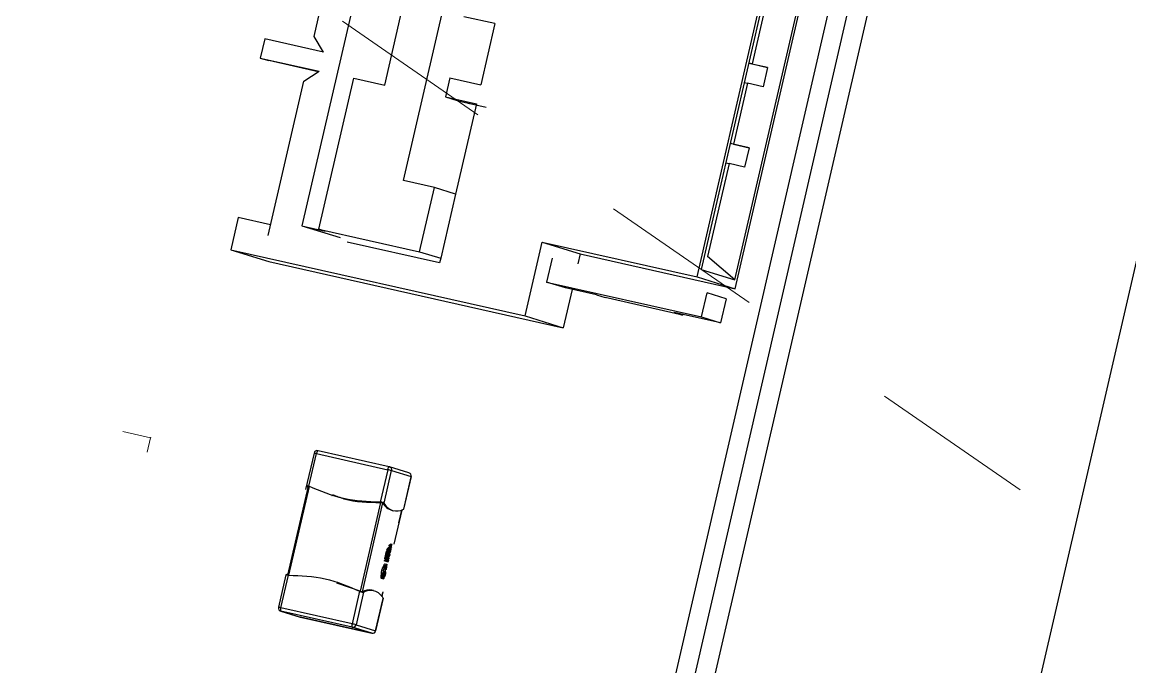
# Model space of a CAD drawing. Header units: millimetres. Extents: x 15 to 1184, y 5 to 836.
# Drawn here: x 872.21 to 878.93, y 615.39 to 619.3 of the extents above; entities that cross this region are included whole.
import ezdxf

# ---------------------------------------------------------------- set-up
doc = ezdxf.new("R2010")
doc.units = ezdxf.units.MM
doc.header["$PDSIZE"] = -1
doc.linetypes.add('虚线', pattern=[2, 1, -1])
doc.layers.get('0').update_dxf_attribs({"lineweight": 18})
doc.layers.add('虚线层', color=6, linetype='虚线', lineweight=18)

msp = doc.modelspace()

# ---------------------------------------------------------------- linework, layer by layer
at = {"color": 7, "linetype": 'Continuous', "lineweight": 25}
for p, q in [((874.6954, 608.4347), (878.5189, 624.9954)), ((872.7899, 599.6504), (878.6377, 624.9786)), ((874.6698, 599.2276), (880.1848, 623.1143)), ((874.9265, 622.4876), (873.9047, 618.062)), ((877.8148, 622.4623), (874.5809, 608.4558)), ((874.5201, 618.3367), (875.362, 621.983)), ((876.3025, 617.7523), (877.2201, 621.7269)), ((877.2217, 621.6742), (876.3266, 617.7971)), ((876.5335, 617.6807), (877.4512, 621.6553)), ((876.5319, 617.7334), (877.4271, 621.6106)), ((874.4066, 618.9156), (875.0055, 621.5098)), ((873.9784, 619.2116), (874.0278, 619.426)), ((876.7213, 619.4146), (876.6359, 619.0444)), ((875.0752, 619.2888), (874.8872, 619.331)), ((875.0752, 619.2888), (874.9897, 618.9186)), ((874.0356, 619.1168), (873.9784, 619.2116)), ((873.6784, 619.1971), (873.6514, 619.0802)), ((874.0356, 619.1168), (873.6784, 619.1971)), ((873.6514, 619.0802), (874.0086, 618.9999)), ((873.6514, 619.0802), (873.7027, 619.0643)), ((874.0036, 618.9966), (873.7027, 619.0643)), ((876.7301, 619.0221), (876.6154, 619.0479)), ((876.6359, 619.0444), (876.6156, 619.049)), ((876.6359, 619.0444), (876.7301, 619.0221)), ((876.7301, 619.0221), (876.7031, 618.9052)), ((873.6995, 618.0037), (873.9154, 618.9389)), ((873.9154, 618.9389), (874.0086, 618.9999)), ((874.0072, 618.0422), (874.2186, 618.9579)), ((874.2186, 618.9579), (874.4066, 618.9156)), ((874.8018, 618.9608), (874.7748, 618.8439)), ((874.8018, 618.9608), (874.9897, 618.9186)), ((876.6089, 618.9275), (876.5234, 618.5573)), ((876.5886, 618.9321), (876.6089, 618.9275)), ((876.7031, 618.9052), (876.6089, 618.9275)), ((874.7748, 618.8439), (874.9628, 618.8017)), ((874.7748, 618.8439), (874.8518, 618.8201)), ((874.9628, 618.8017), (874.8365, 618.2547)), ((874.8518, 618.8201), (875.023, 618.7816)), ((874.9172, 618.8054), (874.916, 618.8002)), ((876.6176, 618.535), (876.5029, 618.5608)), ((876.5234, 618.5573), (876.5031, 618.5619)), ((876.5234, 618.5573), (876.6176, 618.535)), ((876.6176, 618.535), (876.5907, 618.4181)), ((876.4964, 618.4404), (876.366, 617.8754)), ((876.4762, 618.445), (876.4964, 618.4404)), ((876.5907, 618.4181), (876.4964, 618.4404)), ((874.7081, 618.2945), (874.5201, 618.3367)), ((874.6181, 617.9048), (874.7081, 618.2945)), ((874.8365, 618.2547), (874.7081, 618.2945)), ((874.8365, 618.2547), (874.7465, 617.865)), ((873.5182, 618.112), (873.4732, 617.9172)), ((873.7143, 618.0679), (873.5182, 618.112)), ((873.9047, 618.062), (874.1357, 617.9904)), ((873.9047, 618.062), (874.0457, 618.0303)), ((874.0072, 618.0422), (874.6181, 617.9048)), ((874.0457, 618.0303), (874.0072, 618.0422)), ((874.7401, 617.8372), (874.1787, 617.9635)), ((875.2591, 617.5156), (875.3625, 617.9637)), ((875.3625, 617.9637), (876.3025, 617.7523)), ((875.3625, 617.9637), (875.5936, 617.8921)), ((873.4732, 617.9172), (875.2591, 617.5156)), ((873.4732, 617.9172), (873.7042, 617.8456)), ((874.6181, 617.9048), (874.7465, 617.865)), ((874.7465, 617.865), (874.7401, 617.8372)), ((875.4227, 617.8668), (875.3889, 617.7207)), ((875.5936, 617.8921), (875.5796, 617.8315)), ((875.5936, 617.8921), (876.5335, 617.6807)), ((876.5319, 617.7334), (876.366, 617.8754)), ((873.7042, 617.8456), (875.4901, 617.444)), ((876.3266, 617.7971), (876.5319, 617.7334)), ((876.3025, 617.7523), (876.5335, 617.6807)), ((875.5045, 617.6849), (875.3889, 617.7207)), ((875.3889, 617.7207), (876.3289, 617.5093)), ((875.5437, 617.676), (875.4901, 617.444)), ((875.6925, 617.6426), (875.5045, 617.6849)), ((875.6925, 617.6426), (875.7438, 617.6267)), ((876.2138, 617.521), (875.7438, 617.6267)), ((876.3289, 617.5093), (876.3626, 617.6554)), ((876.4782, 617.6196), (876.3626, 617.6554)), ((876.4782, 617.6196), (876.4444, 617.4735)), ((876.4444, 617.4735), (876.1624, 617.5369)), ((876.1624, 617.5369), (876.2138, 617.521)), ((876.2147, 617.5251), (876.2138, 617.521)), ((875.2591, 617.5156), (875.4901, 617.444)), ((876.3289, 617.5093), (876.4444, 617.4735)), ((873.9782, 616.6827), (873.9271, 616.4613)), ((873.9469, 616.4818), (873.9926, 616.6798)), ((873.9926, 616.6798), (874.4249, 616.5825)), ((874.4345, 616.6005), (874.0021, 616.6977)), ((874.4345, 616.6005), (874.4346, 616.6004)), ((874.4346, 616.6004), (874.436, 616.6)), ((874.5541, 616.5635), (874.436, 616.6)), ((874.4249, 616.5825), (874.3792, 616.3846)), ((874.4032, 616.3788), (874.4489, 616.5767)), ((874.4489, 616.5767), (874.567, 616.5401)), ((874.567, 616.5401), (874.5213, 616.3422)), ((874.5222, 616.3432), (874.5677, 616.5399)), ((873.9424, 616.4831), (873.8176, 615.9426)), ((873.8249, 615.9417), (873.9494, 616.481)), ((873.9332, 616.4845), (873.9404, 616.4744)), ((874.086, 616.426), (874.0886, 616.4253)), ((874.3818, 616.3838), (874.2573, 615.8445)), ((874.3899, 616.3846), (874.3792, 616.3846)), ((874.3818, 616.3838), (874.3896, 616.3837)), ((874.3917, 616.384), (874.3896, 616.3837)), ((874.3938, 616.3809), (874.2693, 615.8416)), ((874.4523, 616.335), (874.4617, 616.3329)), ((874.5103, 616.3374), (874.4623, 616.1295)), ((874.493, 616.2609), (874.5107, 616.3376)), ((874.5213, 616.3422), (874.522, 616.3432)), ((874.4342, 616.1211), (874.4348, 616.1238)), ((874.4377, 616.1119), (874.4342, 616.1211)), ((874.4342, 616.1211), (874.4436, 616.119)), ((874.4348, 616.1238), (874.4418, 616.1298)), ((874.4442, 616.1217), (874.4348, 616.1238)), ((874.4512, 616.1277), (874.4418, 616.1298)), ((874.4442, 616.1217), (874.4436, 616.119)), ((874.4436, 616.119), (874.4471, 616.1098)), ((874.4512, 616.1277), (874.4442, 616.1217)), ((874.445, 616.1203), (874.4445, 616.1201)), ((874.4445, 616.1201), (874.4448, 616.1196)), ((874.4448, 616.1196), (874.4463, 616.116)), ((874.4478, 616.1226), (874.445, 616.1203)), ((874.4463, 616.116), (874.4478, 616.1226)), ((874.4467, 616.115), (874.4486, 616.1232)), ((874.4477, 616.1127), (874.4467, 616.115)), ((874.4471, 616.1098), (874.4477, 616.1127)), ((874.4486, 616.1232), (874.4505, 616.1248)), ((874.4505, 616.1248), (874.4512, 616.1277)), ((874.409, 616.0511), (874.4103, 616.0557)), ((874.4184, 616.0489), (874.409, 616.0511)), ((874.4197, 616.0536), (874.4103, 616.0557)), ((874.4111, 616.0597), (874.4135, 616.0699)), ((874.4163, 616.0581), (874.4111, 616.0597)), ((874.4205, 616.0576), (874.4111, 616.0597)), ((874.412, 616.0442), (874.4137, 616.0491)), ((874.4229, 616.0678), (874.4135, 616.0699)), ((874.4137, 616.0491), (874.4146, 616.0544)), ((874.414, 616.0615), (874.4156, 616.0686)), ((874.4144, 616.0741), (874.4157, 616.0797)), ((874.4197, 616.0725), (874.4144, 616.0741)), ((874.4238, 616.072), (874.4144, 616.0741)), ((874.4157, 616.0797), (874.4182, 616.087)), ((874.4251, 616.0776), (874.4157, 616.0797)), ((874.4163, 616.0608), (874.4182, 616.0689)), ((874.4257, 616.056), (874.4163, 616.0581)), ((874.4175, 616.0409), (874.4183, 616.0459)), ((874.4204, 616.0845), (874.4181, 616.085)), ((874.4276, 616.0849), (874.4182, 616.087)), ((874.4197, 616.0536), (874.4184, 616.0489)), ((874.4184, 616.0432), (874.419, 616.0488)), ((874.419, 616.0488), (874.4204, 616.0533)), ((874.4196, 616.0439), (874.4204, 616.0481)), ((874.4291, 616.0704), (874.4197, 616.0725)), ((874.4204, 616.0533), (874.4197, 616.0536)), ((874.4201, 616.0867), (874.4211, 616.0841)), ((874.4202, 616.0989), (874.4208, 616.1016)), ((874.4236, 616.0897), (874.4202, 616.0989)), ((874.4202, 616.0989), (874.4296, 616.0967)), ((874.4211, 616.0841), (874.4203, 616.0781)), ((874.4203, 616.0531), (874.424, 616.0523)), ((874.4229, 616.0678), (874.4205, 616.0576)), ((874.4205, 616.0576), (874.4257, 616.056)), ((874.4301, 616.0873), (874.4207, 616.0894)), ((874.4208, 616.1016), (874.4278, 616.1075)), ((874.4302, 616.0995), (874.4208, 616.1016)), ((874.4209, 616.0559), (874.4216, 616.0599)), ((874.4214, 616.0541), (874.4209, 616.0559)), ((874.4303, 616.0538), (874.4209, 616.0559)), ((874.4231, 616.047), (874.4209, 616.0475)), ((874.4308, 616.052), (874.4214, 616.0541)), ((874.4231, 616.047), (874.4214, 616.0421)), ((874.4214, 616.0399), (874.4236, 616.0465)), ((874.4216, 616.0599), (874.4225, 616.0632)), ((874.4217, 616.0599), (874.4235, 616.0676)), ((874.4234, 616.0594), (874.4217, 616.0599)), ((874.4227, 616.0474), (874.4222, 616.0475)), ((874.4224, 616.0571), (874.4233, 616.0594)), ((874.4229, 616.0652), (874.4235, 616.068)), ((874.4276, 616.0668), (874.4229, 616.0679)), ((874.4235, 616.0676), (874.4229, 616.0678)), ((874.424, 616.0523), (874.4231, 616.047)), ((874.425, 616.0665), (874.4233, 616.0669)), ((874.4233, 616.0594), (874.4245, 616.0624)), ((874.4233, 616.0535), (874.4246, 616.0574)), ((874.424, 616.0532), (874.4233, 616.0535)), ((874.425, 616.0665), (874.4234, 616.0594)), ((874.4235, 616.068), (874.4272, 616.0708)), ((874.433, 616.0876), (874.4236, 616.0897)), ((874.4236, 616.0465), (874.4246, 616.0521)), ((874.4251, 616.0776), (874.4238, 616.072)), ((874.4238, 616.072), (874.4291, 616.0704)), ((874.424, 616.0592), (874.4256, 616.0663)), ((874.4257, 616.0587), (874.424, 616.0592)), ((874.4246, 616.0521), (874.424, 616.0523)), ((874.4303, 616.0485), (874.4242, 616.0498)), ((874.4337, 616.0579), (874.4243, 616.06)), ((874.4245, 616.0624), (874.4253, 616.0631)), ((874.425, 616.0743), (874.4257, 616.0773)), ((874.4291, 616.0731), (874.425, 616.0743)), ((874.4256, 616.0663), (874.425, 616.0665)), ((874.4251, 616.0819), (874.4275, 616.0921)), ((874.4276, 616.0849), (874.4251, 616.0776)), ((874.4304, 616.0803), (874.4251, 616.0819)), ((874.4254, 616.0762), (874.426, 616.0788)), ((874.4273, 616.0715), (874.4254, 616.0762)), ((874.4257, 616.0773), (874.4275, 616.0829)), ((874.4276, 616.0668), (874.4257, 616.0587)), ((874.4257, 616.056), (874.4282, 616.0666)), ((874.4297, 616.076), (874.4264, 616.0767)), ((874.431, 616.0578), (874.4264, 616.0588)), ((874.4272, 616.0708), (874.4276, 616.0711)), ((874.4319, 616.0611), (874.4272, 616.0622)), ((874.4276, 616.0711), (874.4273, 616.0715)), ((874.4347, 616.061), (874.4273, 616.0626)), ((874.4275, 616.0829), (874.4295, 616.0846)), ((874.4276, 616.0711), (874.437, 616.069)), ((874.4282, 616.0666), (874.4276, 616.0668)), ((874.4323, 616.0631), (874.4276, 616.0641)), ((874.4282, 616.0849), (874.4277, 616.085)), ((874.4329, 616.0659), (874.4277, 616.0671)), ((874.4372, 616.1054), (874.4278, 616.1075)), ((874.4278, 616.0642), (874.4282, 616.0656)), ((874.4284, 616.064), (874.4278, 616.0642)), ((874.4283, 616.0683), (874.4279, 616.0696)), ((874.428, 616.0838), (874.4296, 616.0909)), ((874.4282, 616.0656), (874.4283, 616.0683)), ((874.4285, 616.0963), (874.4298, 616.102)), ((874.4337, 616.0947), (874.4285, 616.0963)), ((874.4298, 616.046), (874.429, 616.0417)), ((874.4297, 616.076), (874.4291, 616.0731)), ((874.4291, 616.0704), (874.4303, 616.0758)), ((874.4366, 616.0687), (874.4291, 616.0704)), ((874.4367, 616.0694), (874.4292, 616.0711)), ((874.4295, 616.0846), (874.4305, 616.082)), ((874.4302, 616.0995), (874.4296, 616.0967)), ((874.4296, 616.0967), (874.433, 616.0876)), ((874.4296, 616.0425), (874.4303, 616.0458)), ((874.4305, 616.082), (874.4297, 616.076)), ((874.4298, 616.102), (874.4322, 616.1093)), ((874.4372, 616.1054), (874.4302, 616.0995)), ((874.4348, 616.0741), (874.4302, 616.0752)), ((874.4303, 616.0831), (874.4322, 616.0912)), ((874.431, 616.0578), (874.4303, 616.0538)), ((874.4303, 616.0538), (874.4308, 616.052)), ((874.4327, 616.0477), (874.4303, 616.0485)), ((874.4303, 616.0458), (874.4306, 616.0457)), ((874.4306, 616.0457), (874.4303, 616.0458)), ((874.431, 616.0981), (874.4305, 616.0978)), ((874.4305, 616.0978), (874.4308, 616.0974)), ((874.4354, 616.0767), (874.4307, 616.0777)), ((874.4327, 616.0513), (874.4307, 616.0518)), ((874.4307, 616.0517), (874.4334, 616.0511)), ((874.4308, 616.0974), (874.4323, 616.0937)), ((874.4308, 616.052), (874.4315, 616.0525)), ((874.4338, 616.1004), (874.431, 616.0981)), ((874.4319, 616.0611), (874.431, 616.0578)), ((874.4345, 616.0798), (874.4311, 616.0806)), ((874.4398, 616.0782), (874.4311, 616.0801)), ((874.4311, 616.0554), (874.4314, 616.0574)), ((874.4314, 616.0574), (874.4325, 616.0609)), ((874.4315, 616.0525), (874.4327, 616.0554)), ((874.4327, 616.0573), (874.4318, 616.055)), ((874.4325, 616.0609), (874.4319, 616.0611)), ((874.4321, 616.0452), (874.4327, 616.0477)), ((874.4416, 616.1071), (874.4322, 616.1093)), ((874.4323, 616.0937), (874.4338, 616.1004)), ((874.4323, 616.0631), (874.4373, 616.0675)), ((874.4329, 616.0659), (874.4323, 616.0631)), ((874.4378, 616.0619), (874.4323, 616.0632)), ((874.4372, 616.0621), (874.4324, 616.0632)), ((874.4339, 616.0603), (874.4324, 616.0606)), ((874.4327, 616.0928), (874.4346, 616.101)), ((874.4337, 616.0904), (874.4327, 616.0928)), ((874.4339, 616.0603), (874.4327, 616.0573)), ((874.4327, 616.0554), (874.4337, 616.0579)), ((874.434, 616.0553), (874.4327, 616.0513)), ((874.4327, 616.0513), (874.4334, 616.0511)), ((874.4366, 616.0687), (874.4329, 616.0659)), ((874.433, 616.0876), (874.4337, 616.0904)), ((874.4379, 616.0942), (874.4333, 616.0952)), ((874.4334, 616.0511), (874.4345, 616.0549)), ((874.4369, 616.09), (874.4335, 616.0908)), ((874.4431, 616.0926), (874.4337, 616.0947)), ((874.4376, 616.0635), (874.4337, 616.0644)), ((874.4347, 616.061), (874.4339, 616.0603)), ((874.4341, 616.109), (874.4351, 616.1064)), ((874.4369, 616.09), (874.4345, 616.0798)), ((874.4345, 616.0798), (874.4398, 616.0782)), ((874.4345, 616.0549), (874.4351, 616.0591)), ((874.4346, 616.101), (874.4365, 616.1026)), ((874.4392, 616.0999), (874.4346, 616.1009)), ((874.4441, 616.1096), (874.4347, 616.1117)), ((874.4351, 616.0591), (874.4347, 616.061)), ((874.4354, 616.0767), (874.4348, 616.0741)), ((874.4348, 616.0741), (874.4367, 616.0694)), ((874.4382, 616.0689), (874.4354, 616.0767)), ((874.4357, 616.0822), (874.4375, 616.0898)), ((874.4374, 616.0817), (874.4357, 616.0822)), ((874.4377, 616.0662), (874.4362, 616.0665)), ((874.4365, 616.1026), (874.4372, 616.1054)), ((874.437, 616.069), (874.4366, 616.0687)), ((874.437, 616.069), (874.4367, 616.0694)), ((874.4416, 616.089), (874.4369, 616.0901)), ((874.4375, 616.0898), (874.4369, 616.09)), ((874.4376, 616.0635), (874.4372, 616.0621)), ((874.4372, 616.0621), (874.4378, 616.0619)), ((874.439, 616.0888), (874.4373, 616.0891)), ((874.4373, 616.0675), (874.4377, 616.0662)), ((874.439, 616.0888), (874.4374, 616.0817)), ((874.4377, 616.0662), (874.4376, 616.0635)), ((874.4471, 616.1098), (874.4377, 616.1119)), ((874.4378, 616.0619), (874.4382, 616.0635)), ((874.4392, 616.0999), (874.4379, 616.0942)), ((874.4379, 616.0942), (874.4431, 616.0926)), ((874.438, 616.0815), (874.4396, 616.0886)), ((874.4397, 616.0809), (874.438, 616.0815)), ((874.439, 616.0966), (874.4397, 616.0996)), ((874.4431, 616.0953), (874.439, 616.0966)), ((874.4396, 616.0886), (874.439, 616.0888)), ((874.4416, 616.1071), (874.4392, 616.0999)), ((874.4437, 616.0982), (874.4396, 616.0991)), ((874.4397, 616.0996), (874.4415, 616.1051)), ((874.4416, 616.089), (874.4397, 616.0809)), ((874.4398, 616.0782), (874.4422, 616.0889)), ((874.4415, 616.1051), (874.4435, 616.1069)), ((874.4422, 616.0889), (874.4416, 616.089)), ((874.4437, 616.0982), (874.4431, 616.0953)), ((874.4431, 616.0926), (874.4443, 616.098)), ((874.4435, 616.1069), (874.4445, 616.1043)), ((874.4445, 616.1043), (874.4437, 616.0982)), ((874.396, 615.9917), (874.4054, 615.9896)), ((874.399, 615.9616), (874.4007, 615.9813)), ((874.4101, 615.9963), (874.4007, 615.9984)), ((874.4007, 615.9813), (874.4037, 615.9851)), ((874.4042, 616.0296), (874.4048, 616.0322)), ((874.4094, 616.028), (874.4042, 616.0296)), ((874.4136, 616.0275), (874.4042, 616.0296)), ((874.4101, 615.9792), (874.4045, 615.9805)), ((874.4142, 616.0301), (874.4048, 616.0322)), ((874.4056, 615.9839), (874.4059, 615.9847)), ((874.4059, 615.9847), (874.4073, 615.991)), ((874.4131, 615.983), (874.4063, 615.9845)), ((874.4175, 616.0414), (874.4081, 616.0435)), ((874.4101, 615.9792), (874.4084, 615.9595)), ((874.4088, 616.0108), (874.4182, 616.0087)), ((874.4094, 616.0308), (874.4112, 616.0386)), ((874.4188, 616.0259), (874.4094, 616.028)), ((874.4189, 616.0379), (874.4095, 616.04)), ((874.4101, 616.0427), (874.412, 616.0442)), ((874.4131, 615.983), (874.4101, 615.9792)), ((874.4105, 615.9887), (874.4107, 615.9899)), ((874.4167, 615.9889), (874.4109, 615.9902)), ((874.4113, 615.9624), (874.4131, 615.983)), ((874.4125, 616.0271), (874.4148, 616.0373)), ((874.4177, 616.0254), (874.4125, 616.0271)), ((874.415, 615.9818), (874.413, 615.9822)), ((874.4153, 615.9826), (874.4131, 615.9831)), ((874.4142, 616.0301), (874.4136, 616.0275)), ((874.4136, 616.0275), (874.4188, 616.0259)), ((874.4188, 616.0286), (874.4142, 616.0301)), ((874.4153, 615.9826), (874.415, 615.9818)), ((874.4153, 616.0289), (874.417, 616.036)), ((874.4167, 615.9889), (874.4153, 615.9826)), ((874.4173, 615.9808), (874.4192, 615.9891)), ((874.4182, 616.0407), (874.4175, 616.0409)), ((874.4176, 616.0411), (874.4176, 616.0411)), ((874.4177, 616.0282), (874.4195, 616.0363)), ((874.4271, 616.0233), (874.4177, 616.0254)), ((874.4195, 616.0406), (874.4184, 616.0432)), ((874.4206, 616.0365), (874.4187, 616.037)), ((874.4219, 616.0249), (874.4187, 616.0256)), ((874.4206, 616.0365), (874.4188, 616.0286)), ((874.4188, 616.0259), (874.4212, 616.0363)), ((874.4189, 616.0379), (874.4214, 616.0399)), ((874.4214, 616.0421), (874.4195, 616.0406)), ((874.4291, 616.0367), (874.4197, 616.0388)), ((874.4212, 616.0363), (874.4206, 616.0365)), ((874.4242, 616.0352), (874.4211, 616.0359)), ((874.4269, 616.0388), (874.4214, 616.0401)), ((874.4276, 616.0386), (874.4214, 616.04)), ((874.4242, 616.0352), (874.4219, 616.0249)), ((874.4219, 616.0249), (874.4271, 616.0233)), ((874.4277, 616.0438), (874.4231, 616.0448)), ((874.4231, 616.0273), (874.4248, 616.035)), ((874.4247, 616.0268), (874.4231, 616.0273)), ((874.4248, 616.035), (874.4242, 616.0352)), ((874.4289, 616.0342), (874.4242, 616.0352)), ((874.4264, 616.0339), (874.4247, 616.0343)), ((874.4264, 616.0339), (874.4247, 616.0268)), ((874.4253, 616.0266), (874.427, 616.0337)), ((874.4271, 616.0261), (874.4253, 616.0266)), ((874.427, 616.0337), (874.4264, 616.0339)), ((874.4269, 616.0388), (874.4276, 616.0386)), ((874.4289, 616.0342), (874.4271, 616.0261)), ((874.4271, 616.0233), (874.4295, 616.034)), ((874.429, 616.0417), (874.4279, 616.042)), ((874.4295, 616.034), (874.4289, 616.0342)), ((874.4302, 616.0398), (874.4293, 616.04)), ((874.4308, 616.0416), (874.4295, 616.0419)), ((874.4311, 616.0444), (874.43, 616.0447)), ((873.8077, 615.9442), (873.7623, 615.7475)), ((873.7766, 615.7446), (873.8223, 615.9425)), ((873.8087, 615.9451), (873.8192, 615.9497)), ((873.8177, 615.9424), (873.8177, 615.9425)), ((874.394, 615.927), (874.3846, 615.9291)), ((874.3866, 615.9459), (874.3874, 615.9491)), ((874.396, 615.9437), (874.3866, 615.9459)), ((874.3874, 615.9491), (874.3872, 615.9558)), ((874.3966, 615.9537), (874.3872, 615.9558)), ((874.3967, 615.9191), (874.3873, 615.9212)), ((874.3968, 615.947), (874.3874, 615.9491)), ((874.399, 615.971), (874.3896, 615.9731)), ((874.3968, 615.947), (874.396, 615.9437)), ((874.3966, 615.9537), (874.3968, 615.947)), ((874.404, 615.9353), (874.3971, 615.9369)), ((874.3982, 615.9432), (874.4005, 615.9505)), ((874.4084, 615.9595), (874.3999, 615.9614)), ((874.4047, 615.9493), (874.4004, 615.9503)), ((874.4099, 615.9476), (874.4005, 615.9497)), ((874.4117, 615.9623), (874.4113, 615.9624)), ((874.4152, 615.977), (874.4126, 615.9776)), ((874.1182, 615.9003), (874.1156, 615.9011)), ((874.2573, 615.8445), (874.1162, 615.8947)), ((874.2547, 615.8453), (874.209, 615.6473)), ((874.2547, 615.8453), (874.2643, 615.8406)), ((874.3382, 615.8488), (874.3288, 615.8509)), ((874.2787, 615.8395), (874.2329, 615.6415)), ((874.2643, 615.8411), (874.2661, 615.84)), ((874.3967, 615.8029), (874.351, 615.6049)), ((874.3517, 615.6047), (874.3972, 615.8014)), ((874.3956, 615.8406), (874.3893, 615.8133)), ((874.3896, 615.813), (874.3949, 615.8362)), ((873.7759, 615.7239), (873.894, 615.6873)), ((873.7764, 615.7237), (873.7759, 615.7239)), ((874.209, 615.6473), (873.7766, 615.7446)), ((874.2097, 615.6263), (873.7773, 615.7235)), ((873.7773, 615.7235), (873.8954, 615.6869)), ((873.8954, 615.6869), (873.894, 615.6873)), ((874.3278, 615.5897), (873.8954, 615.6869)), ((873.8954, 615.6869), (873.8955, 615.6869)), ((873.8955, 615.6869), (874.3279, 615.5896)), ((874.3278, 615.5897), (874.2097, 615.6263)), ((874.2329, 615.6415), (874.351, 615.6049)), ((874.3279, 615.5896), (874.3278, 615.5897))]:
    msp.add_line(p, q, dxfattribs=at)
at = {"color": 7, "linetype": 'Continuous'}
for q in [(872.8171, 616.8141), (872.966, 616.6884)]:
    msp.add_line((872.9863, 616.7761), q, dxfattribs=at)
at = {"color": 7, "linetype": 'Continuous', "lineweight": 25}
for points in [[(874.0021, 616.6977), (874.0011, 616.6976), (873.9999, 616.6968), (873.9986, 616.6953), (873.9972, 616.6931), (873.9959, 616.6903), (873.9947, 616.6871), (873.9935, 616.6835), (873.9926, 616.6798)], [(874.4249, 616.5825), (874.4259, 616.5863), (874.427, 616.5899), (874.4283, 616.5931), (874.4296, 616.5958), (874.431, 616.598), (874.4323, 616.5995), (874.4335, 616.6004), (874.4345, 616.6005)], [(874.5677, 616.5399), (874.5676, 616.5399), (874.567, 616.5401)], [(873.9425, 616.4831), (873.9425, 616.4833), (873.9435, 616.4839), (873.9439, 616.4839)], [(874.351, 615.6049), (874.3517, 615.6047), (874.3517, 615.6047)]]:
    msp.add_lwpolyline(points, dxfattribs=at)
for centre, radius, start, end in [((873.9977, 616.6782), 0.02, 76.99322, 166.99321), ((873.9607, 616.5594), 0.1245, 75.1729, 81.91634), ((874.4299, 616.5815), 0.0196, 345.94875, 71.85233), ((874.3167, 616.0853), 0.5089, 74.94942, 77.72282), ((874.5482, 616.5443), 0.02, 347.00495, 72.79127), ((874.548, 616.5449), 0.0196, 345.94875, 71.85233), ((874.4775, 616.4275), 0.0959, 209.07976, 254.7346), ((874.48, 616.4179), 0.0862, 206.99085, 298.58089), ((874.312, 615.7632), 0.0893, 79.14, 118.59632), ((874.3199, 615.7637), 0.0862, 26.99085, 118.58089), ((873.7818, 615.743), 0.02, 167.00525, 257.00525), ((873.7344, 615.5729), 0.1768, 76.17042, 80.91882), ((873.7991, 615.7347), 0.0245, 156.25167, 207.20745), ((874.2314, 615.6375), 0.0245, 156.25167, 207.20745), ((874.1008, 615.1501), 0.5089, 74.94942, 77.72282), ((874.2136, 615.6456), 0.0198, 258.45632, 347.9794), ((874.3317, 615.609), 0.0198, 258.45632, 347.9794), ((874.3323, 615.6092), 0.02, 256.99322, 346.99321)]:
    msp.add_arc(centre, radius, start, end, dxfattribs=at)
for points, knots in [([(873.9357, 616.4877), (873.9348, 616.4874), (873.9328, 616.4869), (873.9326, 616.4855), (873.9331, 616.4846), (873.9332, 616.4845)], [0, 0, 0, 0, 0.002278658, 0.004561486, 0.005180834, 0.005180834, 0.005180834, 0.005180834]), ([(874.0905, 616.4309), (874.1134, 616.422), (874.2058, 616.386), (874.3062, 616.3847), (874.3818, 616.3838)], [0, 0, 0, 0, 0.0734948, 0.2971664, 0.2971664, 0.2971664, 0.2971664]), ([(874.3896, 616.3837), (874.3904, 616.3833), (874.3922, 616.3824), (874.3933, 616.3815), (874.3937, 616.381), (874.3938, 616.3809)], [0, 0, 0, 0, 0.002217353, 0.004433245, 0.005102924, 0.005102924, 0.005102924, 0.005102924]), ([(874.4032, 616.3788), (874.4025, 616.3795), (874.4011, 616.3811), (874.3977, 616.3831), (874.3954, 616.3842), (874.395, 616.3844)], [0, 0, 0, 0, 0.00448523, 0.00897198, 0.01004187, 0.01004187, 0.01004187, 0.01004187]), ([(874.4081, 616.0435), (874.4082, 616.0447), (874.4082, 616.0469), (874.4088, 616.0497), (874.409, 616.0511)], [0, 0, 0, 0, 0.003719896, 0.00758427, 0.00758427, 0.00758427, 0.00758427]), ([(874.4184, 616.0489), (874.4182, 616.0476), (874.4176, 616.0448), (874.4176, 616.0425), (874.4175, 616.0414)], [0, 0, 0, 0, 0.003864374, 0.00758427, 0.00758427, 0.00758427, 0.00758427]), ([(874.4182, 616.087), (874.4186, 616.0878), (874.4196, 616.0893), (874.4203, 616.0894), (874.4207, 616.0894)], [0, 0, 0, 0, 0.00178478, 0.003662318, 0.003662318, 0.003662318, 0.003662318]), ([(874.4183, 616.0459), (874.4185, 616.0466), (874.4188, 616.0477), (874.4192, 616.0488), (874.4196, 616.0495), (874.4199, 616.05), (874.4204, 616.0505), (874.4207, 616.0506), (874.4209, 616.0506)], [0, 0, 0, 0, 0.001474488, 0.002128589, 0.002759663, 0.003397377, 0.004070524, 0.005612062, 0.005612062, 0.005612062, 0.005612062]), ([(874.4219, 616.0566), (874.422, 616.0566), (874.4221, 616.0566), (874.4223, 616.0568), (874.4223, 616.057), (874.4224, 616.0571)], [0, 0, 0, 0, 0.0003555928, 0.0005185829, 0.0006824615, 0.0006824615, 0.0006824615, 0.0006824615]), ([(874.4248, 616.0605), (874.4247, 616.0605), (874.4247, 616.0605), (874.4245, 616.0604), (874.4244, 616.0603), (874.4243, 616.0601), (874.4243, 616.06)], [0, 0, 0, 0, 0.0002018036, 0.000391696, 0.0005815889, 0.000783394, 0.000783394, 0.000783394, 0.000783394]), ([(874.4246, 616.0574), (874.4247, 616.0578), (874.4248, 616.0585), (874.4249, 616.0594), (874.4249, 616.0601), (874.4248, 616.0604), (874.4248, 616.0605)], [0, 0, 0, 0, 0.000926482, 0.001708013, 0.002410208, 0.003121, 0.003121, 0.003121, 0.003121]), ([(874.4301, 616.0873), (874.4297, 616.0873), (874.4289, 616.0872), (874.428, 616.0856), (874.4276, 616.0849)], [0, 0, 0, 0, 0.001877538, 0.003662318, 0.003662318, 0.003662318, 0.003662318]), ([(874.4303, 616.0485), (874.4302, 616.0485), (874.43, 616.0485), (874.4296, 616.0483), (874.4292, 616.0479), (874.4288, 616.0472), (874.4284, 616.0464), (874.4281, 616.0452), (874.4279, 616.0444), (874.4277, 616.0438)], [0, 0, 0, 0, 0.0009393, 0.00160804, 0.002687397, 0.003185405, 0.004058163, 0.004510243, 0.005730473, 0.005730473, 0.005730473, 0.005730473]), ([(874.4282, 616.0434), (874.4283, 616.0438), (874.4284, 616.0443), (874.4286, 616.0449), (874.4288, 616.0453), (874.4291, 616.0457), (874.4293, 616.0459), (874.4295, 616.046), (874.4297, 616.046), (874.4298, 616.046)], [0, 0, 0, 0, 0.000700654, 0.000944612, 0.001425816, 0.001660559, 0.002271093, 0.002587483, 0.003277913, 0.003277913, 0.003277913, 0.003277913]), ([(874.4314, 616.0837), (874.4313, 616.0846), (874.4311, 616.0865), (874.4304, 616.087), (874.4301, 616.0873)], [0, 0, 0, 0, 0.001909477, 0.003936751, 0.003936751, 0.003936751, 0.003936751]), ([(874.4303, 616.0758), (874.4306, 616.0773), (874.4312, 616.0801), (874.4313, 616.0825), (874.4314, 616.0837)], [0, 0, 0, 0, 0.004142892, 0.007999902, 0.007999902, 0.007999902, 0.007999902]), ([(874.4306, 616.0457), (874.4307, 616.0457), (874.4307, 616.0457), (874.4308, 616.0456), (874.4309, 616.0455), (874.431, 616.0453), (874.4311, 616.045), (874.4311, 616.0448), (874.4311, 616.0445), (874.4311, 616.0444)], [0, 0, 0, 0, 0.000204285, 0.000408615, 0.000612995, 0.000817422, 0.001021881, 0.001245691, 0.001473118, 0.001473118, 0.001473118, 0.001473118]), ([(874.4313, 616.0545), (874.4313, 616.0545), (874.4312, 616.0546), (874.4311, 616.0548), (874.4311, 616.055), (874.4311, 616.0553), (874.4311, 616.0554)], [0, 0, 0, 0, 0.0002330185, 0.000455316, 0.0006820789, 0.0009276665, 0.0009276665, 0.0009276665, 0.0009276665]), ([(874.4318, 616.055), (874.4317, 616.0549), (874.4317, 616.0547), (874.4315, 616.0545), (874.4314, 616.0545), (874.4313, 616.0545)], [0, 0, 0, 0, 0.0001638786, 0.0003268687, 0.0006824615, 0.0006824615, 0.0006824615, 0.0006824615]), ([(874.4322, 616.1093), (874.4326, 616.11), (874.4336, 616.1115), (874.4343, 616.1116), (874.4347, 616.1117)], [0, 0, 0, 0, 0.00178478, 0.003662318, 0.003662318, 0.003662318, 0.003662318]), ([(874.4337, 616.0579), (874.4337, 616.058), (874.4338, 616.0581), (874.4339, 616.0583), (874.4341, 616.0584), (874.4341, 616.0584), (874.4342, 616.0584)], [0, 0, 0, 0, 0.0002018051, 0.000391698, 0.0005815904, 0.000783394, 0.000783394, 0.000783394, 0.000783394]), ([(874.4342, 616.0584), (874.4342, 616.0583), (874.4343, 616.058), (874.4343, 616.0573), (874.4342, 616.0564), (874.4341, 616.0557), (874.434, 616.0553)], [0, 0, 0, 0, 0.000710792, 0.001412987, 0.002194519, 0.003121, 0.003121, 0.003121, 0.003121]), ([(874.4382, 616.0635), (874.4383, 616.064), (874.4385, 616.0651), (874.4386, 616.0666), (874.4385, 616.0679), (874.4383, 616.0686), (874.4382, 616.0689)], [0, 0, 0, 0, 0.001222468, 0.00247387, 0.00386294, 0.005470715, 0.005470715, 0.005470715, 0.005470715]), ([(874.4441, 616.1096), (874.4437, 616.1095), (874.443, 616.1094), (874.442, 616.1079), (874.4416, 616.1071)], [0, 0, 0, 0, 0.001877538, 0.003662318, 0.003662318, 0.003662318, 0.003662318]), ([(874.4454, 616.106), (874.4453, 616.1069), (874.4451, 616.1088), (874.4445, 616.1093), (874.4441, 616.1096)], [0, 0, 0, 0, 0.001909477, 0.003936751, 0.003936751, 0.003936751, 0.003936751]), ([(874.4443, 616.098), (874.4446, 616.0995), (874.4452, 616.1023), (874.4453, 616.1048), (874.4454, 616.106)], [0, 0, 0, 0, 0.004142892, 0.007999902, 0.007999902, 0.007999902, 0.007999902]), ([(874.3896, 615.9731), (874.3905, 615.9766), (874.3924, 615.9835), (874.3948, 615.9889), (874.396, 615.9917)], [0, 0, 0, 0, 0.00971887, 0.01964824, 0.01964824, 0.01964824, 0.01964824]), ([(874.396, 615.9917), (874.3968, 615.9932), (874.3984, 615.996), (874.3999, 615.9976), (874.4007, 615.9984)], [0, 0, 0, 0, 0.004183732, 0.008211668, 0.008211668, 0.008211668, 0.008211668]), ([(874.4054, 615.9896), (874.4042, 615.9868), (874.4018, 615.9814), (874.3999, 615.9745), (874.399, 615.971)], [0, 0, 0, 0, 0.00992936, 0.01964824, 0.01964824, 0.01964824, 0.01964824]), ([(874.4007, 615.9984), (874.4014, 616.0003), (874.4027, 616.004), (874.4048, 616.0081), (874.4069, 616.0106), (874.4081, 616.0107), (874.4088, 616.0108)], [0, 0, 0, 0, 0.00408489, 0.00778222, 0.01145512, 0.01547337, 0.01547337, 0.01547337, 0.01547337]), ([(874.4013, 615.9705), (874.402, 615.973), (874.4032, 615.9778), (874.4056, 615.9838), (874.4082, 615.9876), (874.4097, 615.9884), (874.4105, 615.9887)], [0, 0, 0, 0, 0.00560788, 0.01051992, 0.01543233, 0.02104123, 0.02104123, 0.02104123, 0.02104123]), ([(874.4058, 615.9791), (874.4057, 615.9793), (874.4054, 615.9796), (874.4053, 615.9807), (874.4053, 615.9822), (874.4055, 615.9833), (874.4056, 615.9839)], [0, 0, 0, 0, 0.001284524, 0.002423871, 0.003563219, 0.004847743, 0.004847743, 0.004847743, 0.004847743]), ([(874.4101, 615.9963), (874.4093, 615.9955), (874.4078, 615.9939), (874.4062, 615.991), (874.4054, 615.9896)], [0, 0, 0, 0, 0.004027936, 0.008211668, 0.008211668, 0.008211668, 0.008211668]), ([(874.4073, 615.991), (874.4076, 615.9925), (874.4081, 615.9953), (874.4082, 615.9989), (874.4078, 616.0013), (874.4071, 616.0018), (874.4068, 616.0021)], [0, 0, 0, 0, 0.00307226, 0.00573391, 0.00840473, 0.01150078, 0.01150078, 0.01150078, 0.01150078]), ([(874.4095, 616.04), (874.4091, 616.0403), (874.4085, 616.0408), (874.4082, 616.0427), (874.4081, 616.0435)], [0, 0, 0, 0, 0.002017736, 0.003884194, 0.003884194, 0.003884194, 0.003884194]), ([(874.4182, 616.0087), (874.4175, 616.0086), (874.4163, 616.0084), (874.4142, 616.006), (874.4121, 616.0019), (874.4108, 615.9982), (874.4101, 615.9963)], [0, 0, 0, 0, 0.00401825, 0.00769115, 0.01138848, 0.01547337, 0.01547337, 0.01547337, 0.01547337]), ([(874.4107, 615.9899), (874.4112, 615.9914), (874.4117, 615.9937), (874.4127, 615.9962), (874.4134, 615.9976), (874.4141, 615.9987), (874.4151, 615.9998), (874.4157, 615.9999), (874.4162, 616)], [0, 0, 0, 0, 0.00323734, 0.00465545, 0.00600843, 0.00736141, 0.00877951, 0.01201686, 0.01201686, 0.01201686, 0.01201686]), ([(874.415, 615.9818), (874.4149, 615.9812), (874.4147, 615.98), (874.4147, 615.9786), (874.4148, 615.9775), (874.4151, 615.9772), (874.4152, 615.977)], [0, 0, 0, 0, 0.001284524, 0.002423872, 0.00356322, 0.004847743, 0.004847743, 0.004847743, 0.004847743]), ([(874.4152, 615.977), (874.4154, 615.9771), (874.4157, 615.9772), (874.4162, 615.978), (874.4168, 615.9792), (874.4171, 615.9802), (874.4173, 615.9808)], [0, 0, 0, 0, 0.001163327, 0.002206634, 0.003248502, 0.004407952, 0.004407952, 0.004407952, 0.004407952]), ([(874.4162, 616), (874.4165, 615.9997), (874.4172, 615.9991), (874.4176, 615.9968), (874.4175, 615.9932), (874.417, 615.9904), (874.4167, 615.9889)], [0, 0, 0, 0, 0.00309604, 0.00576686, 0.00842852, 0.01150078, 0.01150078, 0.01150078, 0.01150078]), ([(874.4175, 616.0414), (874.4176, 616.0405), (874.4179, 616.0387), (874.4185, 616.0382), (874.4189, 616.0379)], [0, 0, 0, 0, 0.001866458, 0.003884194, 0.003884194, 0.003884194, 0.003884194]), ([(874.4197, 616.0388), (874.4196, 616.0389), (874.4193, 616.0392), (874.4192, 616.0404), (874.4193, 616.042), (874.4195, 616.0432), (874.4196, 616.0439)], [0, 0, 0, 0, 0.001293995, 0.002489748, 0.003746308, 0.005202941, 0.005202941, 0.005202941, 0.005202941]), ([(874.4192, 615.9891), (874.4196, 615.9915), (874.4205, 615.9964), (874.4205, 616.0004), (874.4205, 616.0024)], [0, 0, 0, 0, 0.00667789, 0.01342447, 0.01342447, 0.01342447, 0.01342447]), ([(874.4277, 616.0438), (874.4277, 616.0436), (874.4276, 616.0431), (874.4274, 616.0424), (874.4273, 616.0417), (874.4272, 616.041), (874.4271, 616.0404), (874.427, 616.0396), (874.427, 616.0391), (874.4269, 616.0388)], [0, 0, 0, 0, 0.000682362, 0.001364783, 0.002047268, 0.002729815, 0.003412415, 0.004095051, 0.005045456, 0.005045456, 0.005045456, 0.005045456]), ([(874.4276, 616.0386), (874.4276, 616.0388), (874.4276, 616.0392), (874.4276, 616.0398), (874.4277, 616.0404), (874.4278, 616.0411), (874.4279, 616.0417), (874.428, 616.0425), (874.4281, 616.0431), (874.4282, 616.0434)], [0, 0, 0, 0, 0.000646563, 0.001293221, 0.001939973, 0.002586805, 0.003233685, 0.00388057, 0.004827712, 0.004827712, 0.004827712, 0.004827712]), ([(874.429, 616.0417), (874.4289, 616.0413), (874.4288, 616.0406), (874.4286, 616.0398), (874.4286, 616.0391), (874.4285, 616.0384), (874.4285, 616.0377), (874.4287, 616.0372), (874.4288, 616.0368), (874.429, 616.0367), (874.4291, 616.0367)], [0, 0, 0, 0, 0.000860894, 0.001533869, 0.001869945, 0.002418272, 0.003376633, 0.003836421, 0.004295935, 0.005289298, 0.005289298, 0.005289298, 0.005289298]), ([(874.4291, 616.0367), (874.4292, 616.0367), (874.4293, 616.0366), (874.4294, 616.0367), (874.4295, 616.0368), (874.4297, 616.0369), (874.4298, 616.0371), (874.43, 616.0373), (874.4301, 616.0375), (874.4302, 616.0376)], [0, 0, 0, 0, 0.000410839, 0.000513233, 0.000718257, 0.000923341, 0.001128465, 0.001338092, 0.001551153, 0.001551153, 0.001551153, 0.001551153]), ([(874.4293, 616.04), (874.4293, 616.0401), (874.4293, 616.0403), (874.4293, 616.0406), (874.4294, 616.0409), (874.4294, 616.0412), (874.4295, 616.0416), (874.4295, 616.042), (874.4296, 616.0423), (874.4296, 616.0425)], [0, 0, 0, 0, 0.000387783, 0.00058062, 0.000966729, 0.001352461, 0.001545171, 0.001930687, 0.002496299, 0.002496299, 0.002496299, 0.002496299]), ([(874.4296, 616.0392), (874.4296, 616.0392), (874.4295, 616.0393), (874.4294, 616.0393), (874.4294, 616.0394), (874.4294, 616.0395), (874.4293, 616.0397), (874.4293, 616.0398), (874.4293, 616.0399), (874.4293, 616.04)], [0, 0, 0, 0, 0.0002344678, 0.0003515311, 0.0004686269, 0.000585758, 0.0007029203, 0.0007614247, 0.0009167179, 0.0009167179, 0.0009167179, 0.0009167179]), ([(874.4302, 616.0398), (874.4302, 616.0397), (874.4301, 616.0396), (874.43, 616.0395), (874.43, 616.0394), (874.4299, 616.0393), (874.4298, 616.0392), (874.4297, 616.0392), (874.4297, 616.0392), (874.4296, 616.0392)], [0, 0, 0, 0, 0.0001189546, 0.0002379451, 0.0003569623, 0.0004759867, 0.0005949958, 0.0007139738, 0.0008953844, 0.0008953844, 0.0008953844, 0.0008953844]), ([(874.4308, 616.0416), (874.4308, 616.0415), (874.4308, 616.0413), (874.4307, 616.0411), (874.4306, 616.0408), (874.4305, 616.0405), (874.4304, 616.0402), (874.4303, 616.04), (874.4303, 616.0399), (874.4302, 616.0398)], [0, 0, 0, 0, 0.000275127, 0.00055031, 0.000825562, 0.001100897, 0.001376315, 0.001657408, 0.001943204, 0.001943204, 0.001943204, 0.001943204]), ([(874.4302, 616.0376), (874.4302, 616.0378), (874.4303, 616.038), (874.4305, 616.0384), (874.4307, 616.0388), (874.4308, 616.0393), (874.4309, 616.0398), (874.4311, 616.0403), (874.4312, 616.0406), (874.4312, 616.0408)], [0, 0, 0, 0, 0.000466117, 0.00093223, 0.001398258, 0.001864153, 0.002329904, 0.002841415, 0.003356782, 0.003356782, 0.003356782, 0.003356782]), ([(874.4311, 616.0444), (874.4311, 616.0443), (874.4312, 616.0441), (874.4311, 616.0438), (874.4311, 616.0434), (874.4311, 616.043), (874.431, 616.0426), (874.4309, 616.0421), (874.4309, 616.0418), (874.4308, 616.0416)], [0, 0, 0, 0, 0.000380991, 0.000762084, 0.00114325, 0.001524435, 0.001905576, 0.002286629, 0.002815305, 0.002815305, 0.002815305, 0.002815305]), ([(874.4312, 616.0408), (874.4313, 616.0411), (874.4314, 616.0417), (874.4315, 616.0425), (874.4316, 616.0432), (874.4317, 616.0438), (874.4317, 616.0444), (874.4316, 616.0447), (874.4316, 616.0448)], [0, 0, 0, 0, 0.000774755, 0.001521076, 0.002197216, 0.002864674, 0.003453601, 0.004053395, 0.004053395, 0.004053395, 0.004053395]), ([(873.8087, 615.9451), (873.8082, 615.9447), (873.8072, 615.9439), (873.8083, 615.9426), (873.8095, 615.9419), (873.8097, 615.9417)], [0, 0, 0, 0, 0.002085832, 0.004172371, 0.004669915, 0.004669915, 0.004669915, 0.004669915]), ([(874.3846, 615.9291), (874.3846, 615.9316), (874.3847, 615.9367), (874.386, 615.9428), (874.3866, 615.9459)], [0, 0, 0, 0, 0.00847735, 0.01689819, 0.01689819, 0.01689819, 0.01689819]), ([(874.3873, 615.9212), (874.3866, 615.9218), (874.3852, 615.9229), (874.3848, 615.927), (874.3846, 615.9291)], [0, 0, 0, 0, 0.004342085, 0.008666722, 0.008666722, 0.008666722, 0.008666722]), ([(874.3872, 615.9558), (874.3874, 615.9585), (874.3878, 615.964), (874.389, 615.9701), (874.3896, 615.9731)], [0, 0, 0, 0, 0.00882918, 0.01754332, 0.01754332, 0.01754332, 0.01754332]), ([(874.3893, 615.9301), (874.3897, 615.9301), (874.3904, 615.9301), (874.3918, 615.9316), (874.3933, 615.934), (874.3942, 615.9363), (874.3946, 615.9375)], [0, 0, 0, 0, 0.002458365, 0.004748749, 0.007059319, 0.00957371, 0.00957371, 0.00957371, 0.00957371]), ([(874.3946, 615.9375), (874.3944, 615.9382), (874.3941, 615.9397), (874.394, 615.9431), (874.3944, 615.9471), (874.3949, 615.95), (874.3953, 615.9515)], [0, 0, 0, 0, 0.0037202, 0.00710846, 0.01047945, 0.01415227, 0.01415227, 0.01415227, 0.01415227]), ([(874.396, 615.9437), (874.3954, 615.9407), (874.3941, 615.9346), (874.394, 615.9295), (874.394, 615.927)], [0, 0, 0, 0, 0.00842084, 0.01689819, 0.01689819, 0.01689819, 0.01689819]), ([(874.394, 615.927), (874.3942, 615.9249), (874.3946, 615.9208), (874.396, 615.9196), (874.3967, 615.9191)], [0, 0, 0, 0, 0.004324637, 0.008666722, 0.008666722, 0.008666722, 0.008666722]), ([(874.3953, 615.9515), (874.3958, 615.9534), (874.3969, 615.9574), (874.3983, 615.9602), (874.399, 615.9616)], [0, 0, 0, 0, 0.00545492, 0.01085195, 0.01085195, 0.01085195, 0.01085195]), ([(874.399, 615.971), (874.3984, 615.968), (874.3972, 615.9619), (874.3968, 615.9564), (874.3966, 615.9537)], [0, 0, 0, 0, 0.00871414, 0.01754332, 0.01754332, 0.01754332, 0.01754332]), ([(874.3987, 615.928), (874.3982, 615.9284), (874.3975, 615.9289), (874.397, 615.9309), (874.3969, 615.9327), (874.3969, 615.9348), (874.3972, 615.9383), (874.3978, 615.9412), (874.3982, 615.9432)], [0, 0, 0, 0, 0.00426202, 0.00613323, 0.00792023, 0.00970722, 0.01157843, 0.01584045, 0.01584045, 0.01584045, 0.01584045]), ([(874.4005, 615.9497), (874.4002, 615.949), (874.3999, 615.9476), (874.3991, 615.9459), (874.3984, 615.9448), (874.398, 615.9447), (874.3977, 615.9447)], [0, 0, 0, 0, 0.001588578, 0.002972363, 0.004357179, 0.005948454, 0.005948454, 0.005948454, 0.005948454]), ([(874.404, 615.9353), (874.4036, 615.9342), (874.4027, 615.9319), (874.4012, 615.9295), (874.3998, 615.928), (874.3991, 615.928), (874.3987, 615.928)], [0, 0, 0, 0, 0.002514392, 0.004824961, 0.007115346, 0.00957371, 0.00957371, 0.00957371, 0.00957371]), ([(874.4005, 615.9505), (874.4002, 615.9516), (874.3996, 615.9536), (874.3995, 615.9584), (874.4, 615.9641), (874.4009, 615.9683), (874.4013, 615.9705)], [0, 0, 0, 0, 0.00528029, 0.01009554, 0.01491568, 0.02020934, 0.02020934, 0.02020934, 0.02020934]), ([(874.4021, 615.9237), (874.4029, 615.9252), (874.4045, 615.9283), (874.4058, 615.9324), (874.4065, 615.9344)], [0, 0, 0, 0, 0.00579387, 0.01159318, 0.01159318, 0.01159318, 0.01159318]), ([(874.4047, 615.9493), (874.4043, 615.9479), (874.4038, 615.945), (874.4034, 615.941), (874.4035, 615.9376), (874.4038, 615.9361), (874.404, 615.9353)], [0, 0, 0, 0, 0.00367282, 0.0070438, 0.01043207, 0.01415227, 0.01415227, 0.01415227, 0.01415227]), ([(874.4084, 615.9595), (874.4077, 615.9581), (874.4063, 615.9553), (874.4052, 615.9513), (874.4047, 615.9493)], [0, 0, 0, 0, 0.00539704, 0.01085195, 0.01085195, 0.01085195, 0.01085195]), ([(874.407, 615.9485), (874.4068, 615.9477), (874.4066, 615.9463), (874.4065, 615.9444), (874.4067, 615.9431), (874.407, 615.9426), (874.4074, 615.9424), (874.4077, 615.9424), (874.408, 615.9428), (874.4084, 615.9433), (874.4087, 615.9441), (874.4093, 615.9455), (874.4096, 615.9467), (874.4099, 615.9476)], [0, 0, 0, 0, 0.00160248, 0.00301174, 0.0044226, 0.00602926, 0.00683267, 0.00755558, 0.00823376, 0.0089101, 0.0096278, 0.01042339, 0.01234439, 0.01234439, 0.01234439, 0.01234439]), ([(874.4065, 615.9344), (874.407, 615.9349), (874.408, 615.9359), (874.4095, 615.9388), (874.411, 615.9426), (874.4117, 615.9455), (874.4121, 615.947)], [0, 0, 0, 0, 0.00363426, 0.00694882, 0.01028262, 0.01396931, 0.01396931, 0.01396931, 0.01396931]), ([(874.4121, 615.947), (874.4125, 615.9491), (874.4131, 615.952), (874.4134, 615.9554), (874.4135, 615.9576), (874.4133, 615.9593), (874.4128, 615.9613), (874.4121, 615.9619), (874.4117, 615.9623)], [0, 0, 0, 0, 0.00426202, 0.00613323, 0.00792023, 0.00970722, 0.01157843, 0.01584045, 0.01584045, 0.01584045, 0.01584045]), ([(874.2573, 615.8445), (874.2579, 615.8442), (874.2591, 615.8436), (874.2609, 615.8428), (874.2627, 615.8419), (874.2638, 615.8414), (874.2643, 615.8411)], [0, 0, 0, 0, 0.001947401, 0.003894802, 0.005842203, 0.007788461, 0.007788461, 0.007788461, 0.007788461]), ([(874.2693, 615.8416), (874.2688, 615.8414), (874.2679, 615.8411), (874.2658, 615.841), (874.2646, 615.8411), (874.2643, 615.8411)], [0, 0, 0, 0, 0.002205785, 0.00441243, 0.005003983, 0.005003983, 0.005003983, 0.005003983]), ([(874.2689, 615.8385), (874.2708, 615.8384), (874.2746, 615.8384), (874.2775, 615.839), (874.2784, 615.8394), (874.2787, 615.8395)], [0, 0, 0, 0, 0.004335794, 0.008679521, 0.009858006, 0.009858006, 0.009858006, 0.009858006]), ([(874.3969, 615.8014), (874.397, 615.8017), (874.3972, 615.8021), (874.3969, 615.8027), (874.3967, 615.8029)], [0, 0, 0, 0, 0.00102567, 0.001554859, 0.001554859, 0.001554859, 0.001554859])]:
    msp.add_open_spline(points, degree=3, knots=knots, dxfattribs=at)
for points in [[(873.9387, 616.4861), (873.9399, 616.4854), (873.9423, 616.4841), (873.9453, 616.4826), (873.9469, 616.4818)], [(874.3792, 616.3846), (874.3042, 616.3877), (874.154, 616.394), (874.0159, 616.4526), (873.9469, 616.4818)], [(874.4182, 616.0087), (874.4185, 616.0085), (874.4191, 616.0082), (874.4198, 616.0069), (874.4203, 616.005), (874.4204, 616.0033), (874.4205, 616.0024)], [(873.8223, 615.9425), (873.8206, 615.9425), (873.8172, 615.9424), (873.8145, 615.9422), (873.8131, 615.9421)], [(873.8223, 615.9425), (873.8974, 615.9394), (874.0476, 615.9331), (874.1857, 615.8745), (874.2547, 615.8453)], [(874.4021, 615.9237), (874.4011, 615.9222), (874.3991, 615.9192), (874.3975, 615.9191), (874.3967, 615.9191)], [(874.4099, 615.9476), (874.41, 615.9483), (874.4103, 615.9498), (874.4104, 615.9517), (874.4102, 615.9531), (874.4097, 615.9537), (874.409, 615.9534), (874.4083, 615.9523), (874.4075, 615.9506), (874.4071, 615.9492), (874.407, 615.9485)]]:
    msp.add_open_spline(points, degree=3, dxfattribs=at)
at = {"color": 7, "linetype": 'Continuous'}
msp.add_point((872.9863, 616.7761), dxfattribs=at)
at = {"layer": '虚线层'}
msp.add_line((957.2182, 561.8517), (872.2067, 620.6481), dxfattribs=at)

doc.saveas('drawing.dxf')
